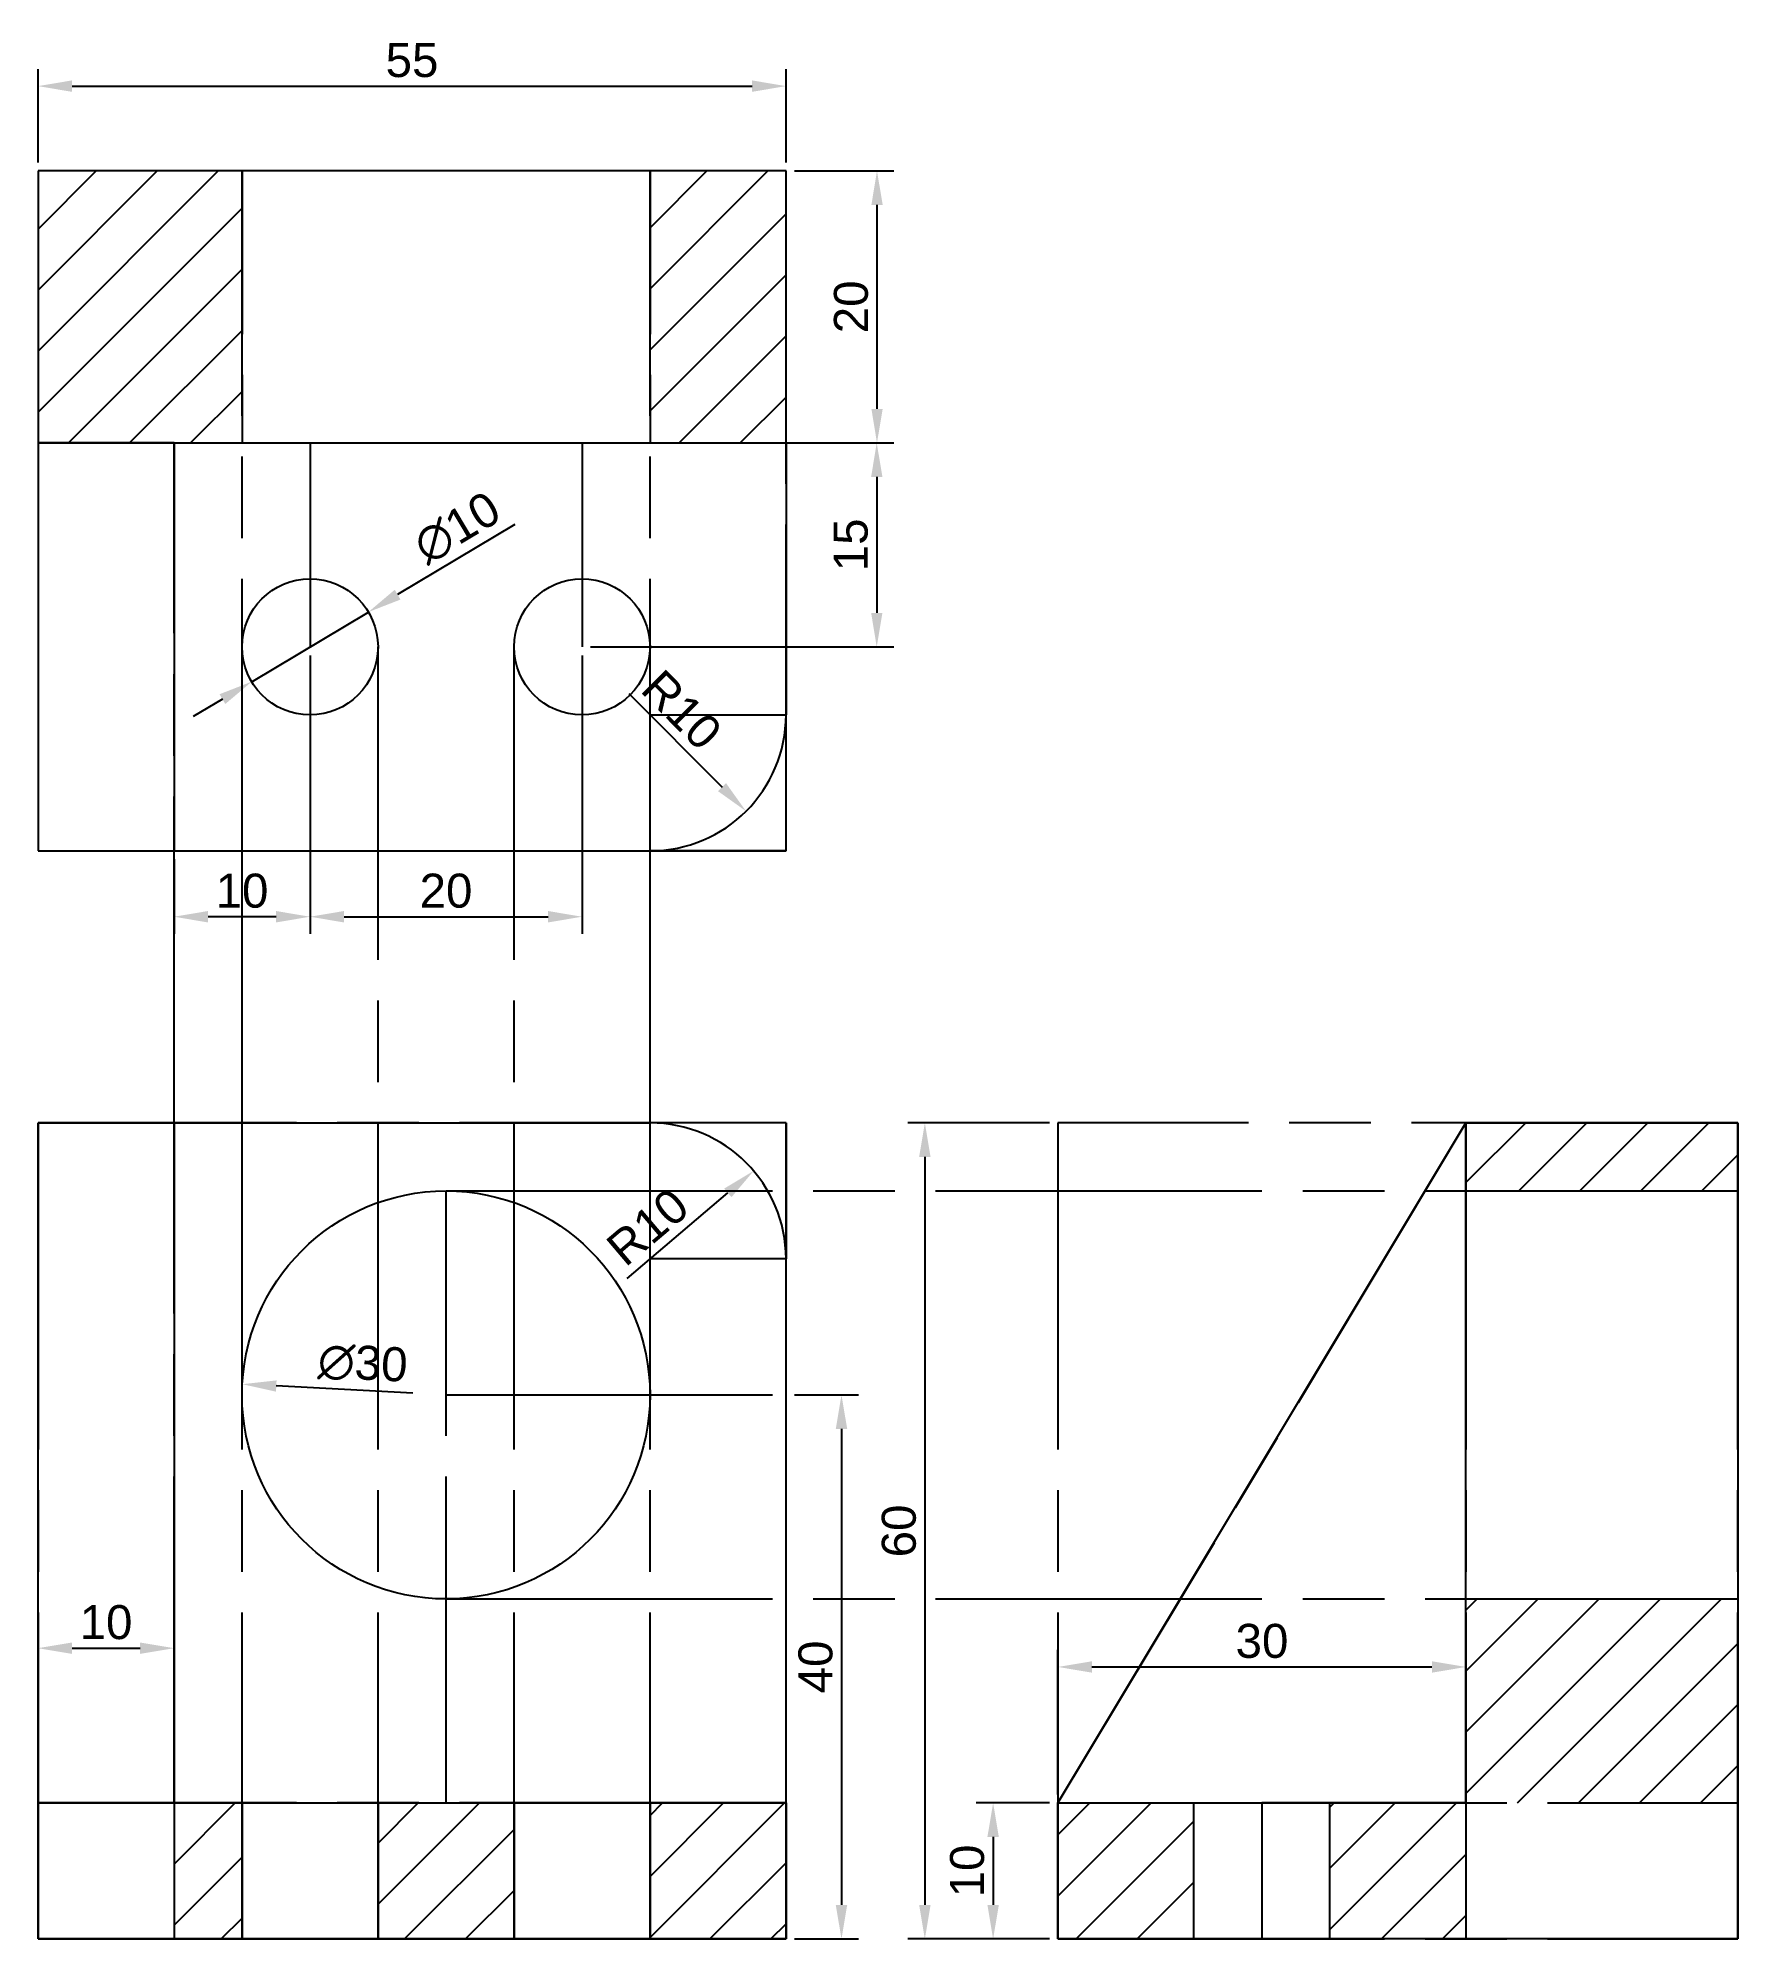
# Model space of a CAD drawing. Header units: centimetres. Extents: x 10 to 135, y 10 to 150.
import ezdxf

# ---------------------------------------------------------------- set-up
doc = ezdxf.new("R2010")
doc.units = ezdxf.units.CM
doc.linetypes.add('ACAD_ISO02W100', pattern=[15, 12, -3])
doc.linetypes.add('ACAD_ISO08W100', pattern=[36, 24, -3, 6, -3])
for name, color, linetype, true_color in [('Cortes', 7, 'ACAD_ISO02W100', 0x2929f5), ('Cotas', 7, 'Continuous', 0xff2424), ('Guias', 7, 'ACAD_ISO08W100', 0x9c9c9c), ('Lineas', 7, 'Continuous', 0xffffff), ('Sombreado', 7, 'Continuous', 0x28e2d8)]:
    doc.layers.add(name, color=color, linetype=linetype, true_color=true_color)
doc.styles.get("Standard").update_dxf_attribs({"font": 'arial.ttf'})
doc.dimstyles.new('ISO-25', dxfattribs={"dimtxt": 2.5, "dimasz": 2.5, "dimexe": 1.25, "dimexo": 0.625, "dimtad": 1, "dimtxsty": 'Standard', "dimcen": 2.5, "dimadec": 0, "dimazin": 0, "dimtfac": 1, "dimtmove": 0, "dimatfit": 3, "dimfxl": 1, "dimarcsym": 0})

# ---------------------------------------------------------------- blocks, each defined once
blk = doc.blocks.new('*D2')
at = {"layer": 'Cotas', "color": 0, "lineweight": -2, "transparency": 16777216}
for p, q in [((10, 20.62), (10, 32.63)), ((20, 20.62), (20, 32.63)), ((12.5, 31.38), (17.5, 31.38))]:
    blk.add_line(p, q, dxfattribs=at)
at = {"layer": 'Cotas', "color": 0, "transparency": 16777216}
for points in [[(12.5, 31.8), (12.5, 30.96), (10, 31.38)], [(17.5, 31.8), (17.5, 30.96), (20, 31.38)]]:
    blk.add_solid(points, dxfattribs=at)
at = {"layer": 'Defpoints', "color": 0, "transparency": 16777216}
for p in [(20, 31.38), (10, 20), (20, 20)]:
    blk.add_point(p, dxfattribs=at)
at = {"layer": 'Cotas', "color": 0, "transparency": 16777216, "insert": (15, 33.28), "char_height": 2.5, "attachment_point": 5}
blk.add_mtext('10', dxfattribs=at)
blk = doc.blocks.new('*D3')
at = {"layer": 'Cotas', "color": 0, "lineweight": -2, "transparency": 16777216}
for p, q in [((85, 20.63), (85, 31.25)), ((115, 20.63), (115, 31.25)), ((87.5, 30), (112.5, 30))]:
    blk.add_line(p, q, dxfattribs=at)
at = {"layer": 'Cotas', "color": 0, "transparency": 16777216}
for points in [[(87.5, 30.42), (87.5, 29.58), (85, 30)], [(112.5, 30.42), (112.5, 29.58), (115, 30)]]:
    blk.add_solid(points, dxfattribs=at)
at = {"layer": 'Defpoints', "color": 0, "transparency": 16777216}
for p in [(115, 30), (85, 20), (115, 20)]:
    blk.add_point(p, dxfattribs=at)
at = {"layer": 'Cotas', "color": 0, "transparency": 16777216, "insert": (100, 31.9), "char_height": 2.5, "attachment_point": 5}
blk.add_mtext('30', dxfattribs=at)
blk = doc.blocks.new('*D4')
at = {"layer": 'Cotas', "color": 0, "lineweight": -2, "transparency": 16777216}
for p, q in [((84.38, 20), (78.98, 20)), ((80.23, 17.5), (80.23, 12.5)), ((84.38, 10), (78.98, 10))]:
    blk.add_line(p, q, dxfattribs=at)
at = {"layer": 'Cotas', "color": 0, "transparency": 16777216}
for points in [[(79.81, 17.5), (80.65, 17.5), (80.23, 20)], [(79.81, 12.5), (80.65, 12.5), (80.23, 10)]]:
    blk.add_solid(points, dxfattribs=at)
at = {"layer": 'Defpoints', "color": 0, "transparency": 16777216}
for p in [(85, 20), (80.23, 10), (85, 10)]:
    blk.add_point(p, dxfattribs=at)
at = {"layer": 'Cotas', "color": 0, "transparency": 16777216, "insert": (78.33, 15), "char_height": 2.5, "attachment_point": 5, "rotation": 90}
blk.add_mtext('10', dxfattribs=at)
blk = doc.blocks.new('*D5')
at = {"layer": 'Cotas', "color": 0, "lineweight": -2, "transparency": 16777216}
blk.add_line((53.44, 101.57), (60.3, 94.69), dxfattribs=at)
at = {"layer": 'Cotas', "color": 0, "transparency": 16777216}
blk.add_solid([(60.59, 94.98), (60, 94.39), (62.06, 92.92)], dxfattribs=at)
at = {"layer": 'Defpoints', "color": 0, "transparency": 16777216}
for p in [(55, 100), (62.06, 92.92)]:
    blk.add_point(p, dxfattribs=at)
at = {"layer": 'Cotas', "color": 0, "transparency": 16777216, "insert": (57.33, 100.36), "char_height": 2.5, "attachment_point": 5, "rotation": 314.9121}
blk.add_mtext('R10', dxfattribs=at)
blk = doc.blocks.new('*D6')
at = {"layer": 'Cotas', "color": 0, "lineweight": -2, "transparency": 16777216}
for p, q in [((45.07, 113.99), (36.44, 108.84)), ((25.71, 102.44), (34.29, 107.56)), ((23.56, 101.16), (21.41, 99.88))]:
    blk.add_line(p, q, dxfattribs=at)
at = {"layer": 'Cotas', "color": 0, "transparency": 16777216}
for points in [[(36.23, 109.2), (36.65, 108.48), (34.29, 107.56)], [(23.35, 101.52), (23.77, 100.8), (25.71, 102.44)]]:
    blk.add_solid(points, dxfattribs=at)
at = {"layer": 'Defpoints', "color": 0, "transparency": 16777216}
for p in [(34.29, 107.56), (25.71, 102.44)]:
    blk.add_point(p, dxfattribs=at)
at = {"layer": 'Cotas', "color": 0, "transparency": 16777216, "insert": (40.82, 113.75), "char_height": 2.5, "attachment_point": 5, "rotation": 30.8101}
blk.add_mtext('∅10', dxfattribs=at)
blk = doc.blocks.new('*D7')
at = {"layer": 'Cotas', "color": 0, "lineweight": -2, "transparency": 16777216}
for p, q in [((65.63, 50), (70.33, 50)), ((69.08, 47.5), (69.08, 12.5)), ((65.63, 10), (70.33, 10))]:
    blk.add_line(p, q, dxfattribs=at)
at = {"layer": 'Cotas', "color": 0, "transparency": 16777216}
for points in [[(68.66, 47.5), (69.5, 47.5), (69.08, 50)], [(68.66, 12.5), (69.5, 12.5), (69.08, 10)]]:
    blk.add_solid(points, dxfattribs=at)
at = {"layer": 'Defpoints', "color": 0, "transparency": 16777216}
for p in [(65, 50), (65, 10), (69.08, 10)]:
    blk.add_point(p, dxfattribs=at)
at = {"layer": 'Cotas', "color": 0, "transparency": 16777216, "insert": (67.18, 30), "char_height": 2.5, "attachment_point": 5, "rotation": 90}
blk.add_mtext('40', dxfattribs=at)
blk = doc.blocks.new('*D8')
at = {"layer": 'Cotas', "color": 0, "lineweight": -2, "transparency": 16777216}
for p, q in [((84.38, 70), (73.96, 70)), ((75.21, 67.5), (75.21, 12.5)), ((84.38, 10), (73.96, 10))]:
    blk.add_line(p, q, dxfattribs=at)
at = {"layer": 'Cotas', "color": 0, "transparency": 16777216}
for points in [[(74.79, 67.5), (75.63, 67.5), (75.21, 70)], [(74.79, 12.5), (75.63, 12.5), (75.21, 10)]]:
    blk.add_solid(points, dxfattribs=at)
at = {"layer": 'Defpoints', "color": 0, "transparency": 16777216}
for p in [(85, 70), (75.21, 10), (85, 10)]:
    blk.add_point(p, dxfattribs=at)
at = {"layer": 'Cotas', "color": 0, "transparency": 16777216, "insert": (73.31, 40), "char_height": 2.5, "attachment_point": 5, "rotation": 90}
blk.add_mtext('60', dxfattribs=at)
blk = doc.blocks.new('*D9')
at = {"layer": 'Cotas', "color": 0, "lineweight": -2, "transparency": 16777216}
for p, q in [((65.63, 140), (72.94, 140)), ((71.69, 137.5), (71.69, 122.5)), ((65.63, 120), (72.94, 120))]:
    blk.add_line(p, q, dxfattribs=at)
at = {"layer": 'Cotas', "color": 0, "transparency": 16777216}
for points in [[(71.28, 137.5), (72.11, 137.5), (71.69, 140)], [(71.28, 122.5), (72.11, 122.5), (71.69, 120)]]:
    blk.add_solid(points, dxfattribs=at)
at = {"layer": 'Defpoints', "color": 0, "transparency": 16777216}
for p in [(65, 140), (65, 120), (71.69, 120)]:
    blk.add_point(p, dxfattribs=at)
at = {"layer": 'Cotas', "color": 0, "transparency": 16777216, "insert": (69.79, 130), "char_height": 2.5, "attachment_point": 5, "rotation": 90}
blk.add_mtext('20', dxfattribs=at)
blk = doc.blocks.new('*D10')
at = {"layer": 'Cotas', "color": 0, "lineweight": -2, "transparency": 16777216}
for p, q in [((10, 140.62), (10, 147.48)), ((65, 140.62), (65, 147.48)), ((12.5, 146.23), (62.5, 146.23))]:
    blk.add_line(p, q, dxfattribs=at)
at = {"layer": 'Cotas', "color": 0, "transparency": 16777216}
for points in [[(12.5, 146.65), (12.5, 145.81), (10, 146.23)], [(62.5, 146.65), (62.5, 145.81), (65, 146.23)]]:
    blk.add_solid(points, dxfattribs=at)
at = {"layer": 'Defpoints', "color": 0, "transparency": 16777216}
for p in [(65, 146.23), (10, 140), (65, 140)]:
    blk.add_point(p, dxfattribs=at)
at = {"layer": 'Cotas', "color": 0, "transparency": 16777216, "insert": (37.5, 148.13), "char_height": 2.5, "attachment_point": 5}
blk.add_mtext('55', dxfattribs=at)
blk = doc.blocks.new('*D11')
at = {"layer": 'Cotas', "color": 0, "lineweight": -2, "transparency": 16777216}
for p, q in [((30, 104.37), (30, 83.91)), ((20, 89.38), (20, 83.91)), ((27.5, 85.16), (22.5, 85.16))]:
    blk.add_line(p, q, dxfattribs=at)
at = {"layer": 'Cotas', "color": 0, "transparency": 16777216}
for points in [[(22.5, 85.58), (22.5, 84.74), (20, 85.16)], [(27.5, 85.58), (27.5, 84.74), (30, 85.16)]]:
    blk.add_solid(points, dxfattribs=at)
at = {"layer": 'Defpoints', "color": 0, "transparency": 16777216}
for p in [(30, 105), (20, 90), (20, 85.16)]:
    blk.add_point(p, dxfattribs=at)
at = {"layer": 'Cotas', "color": 0, "transparency": 16777216, "insert": (25, 87.06), "char_height": 2.5, "attachment_point": 5}
blk.add_mtext('10', dxfattribs=at)
blk = doc.blocks.new('*D12')
at = {"layer": 'Cotas', "color": 0, "lineweight": -2, "transparency": 16777216}
for p, q in [((30, 104.37), (30, 83.91)), ((50, 104.37), (50, 83.91)), ((32.5, 85.16), (47.5, 85.16))]:
    blk.add_line(p, q, dxfattribs=at)
at = {"layer": 'Cotas', "color": 0, "transparency": 16777216}
for points in [[(32.5, 85.58), (32.5, 84.74), (30, 85.16)], [(47.5, 85.58), (47.5, 84.74), (50, 85.16)]]:
    blk.add_solid(points, dxfattribs=at)
at = {"layer": 'Defpoints', "color": 0, "transparency": 16777216}
for p in [(30, 105), (50, 105), (50, 85.16)]:
    blk.add_point(p, dxfattribs=at)
at = {"layer": 'Cotas', "color": 0, "transparency": 16777216, "insert": (40, 87.06), "char_height": 2.5, "attachment_point": 5}
blk.add_mtext('20', dxfattribs=at)
blk = doc.blocks.new('*D13')
at = {"layer": 'Cotas', "color": 0, "lineweight": -2, "transparency": 16777216}
for p, q in [((50.63, 120), (72.92, 120)), ((71.67, 117.5), (71.67, 107.5)), ((50.63, 105), (72.92, 105))]:
    blk.add_line(p, q, dxfattribs=at)
at = {"layer": 'Cotas', "color": 0, "transparency": 16777216}
for points in [[(71.26, 117.5), (72.09, 117.5), (71.67, 120)], [(71.26, 107.5), (72.09, 107.5), (71.67, 105)]]:
    blk.add_solid(points, dxfattribs=at)
at = {"layer": 'Defpoints', "color": 0, "transparency": 16777216}
for p in [(50, 120), (50, 105), (71.67, 105)]:
    blk.add_point(p, dxfattribs=at)
at = {"layer": 'Cotas', "color": 0, "transparency": 16777216, "insert": (69.77, 112.5), "char_height": 2.5, "attachment_point": 5, "rotation": 90}
blk.add_mtext('15', dxfattribs=at)
blk = doc.blocks.new('*D14')
at = {"layer": 'Cotas', "color": 0, "lineweight": -2, "transparency": 16777216}
blk.add_line((37.55, 50.13), (27.52, 50.66), dxfattribs=at)
at = {"layer": 'Cotas', "color": 0, "transparency": 16777216}
blk.add_solid([(27.54, 51.07), (27.5, 50.24), (25.02, 50.79)], dxfattribs=at)
at = {"layer": 'Defpoints', "color": 0, "transparency": 16777216}
for p in [(25.02, 50.79), (54.98, 49.21)]:
    blk.add_point(p, dxfattribs=at)
at = {"layer": 'Cotas', "color": 0, "transparency": 16777216, "insert": (33.88, 52.3), "char_height": 2.5, "attachment_point": 5, "rotation": 356.982}
blk.add_mtext('∅30', dxfattribs=at)
blk = doc.blocks.new('*D15')
at = {"layer": 'Cotas', "color": 0, "lineweight": -2, "transparency": 16777216}
blk.add_line((53.31, 58.57), (60.72, 64.85), dxfattribs=at)
at = {"layer": 'Cotas', "color": 0, "transparency": 16777216}
blk.add_solid([(60.45, 65.17), (60.99, 64.54), (62.62, 66.47)], dxfattribs=at)
at = {"layer": 'Defpoints', "color": 0, "transparency": 16777216}
for p in [(62.62, 66.47), (55, 60)]:
    blk.add_point(p, dxfattribs=at)
at = {"layer": 'Cotas', "color": 0, "transparency": 16777216, "insert": (54.83, 62.35), "char_height": 2.5, "attachment_point": 5, "rotation": 40.3255}
blk.add_mtext('R10', dxfattribs=at)

msp = doc.modelspace()

# ---------------------------------------------------------------- hatches: boundary and pattern name
at = {"layer": 'Sombreado'}
h = msp.add_hatch(dxfattribs=at)
h.set_pattern_fill('ANSI31', color=256)
h.paths.add_polyline_path([(25, 140), (10, 140), (10, 120), (20, 120), (25, 120)])
h.paths.add_polyline_path([(65, 140), (55, 140), (55, 120), (65, 120)])
h = msp.add_hatch(dxfattribs=at)
h.set_pattern_fill('ANSI31', color=256)
h.paths.add_polyline_path([(95, 20), (85, 20), (85, 10), (95, 10)])
h.paths.add_polyline_path([(115, 20), (105, 20), (105, 10), (115, 10)])
h.paths.add_polyline_path([(135, 35), (115, 35), (115, 20), (135, 20)])
h.paths.add_polyline_path([(135, 70), (115, 70), (115, 65), (135, 65)])
h = msp.add_hatch(dxfattribs=at)
h.set_pattern_fill('ANSI31', color=256)
h.paths.add_polyline_path([(25, 20), (20, 20), (20, 10), (25, 10)])
h.paths.add_polyline_path([(45, 20), (35, 20), (35, 10), (45, 10)])
h.paths.add_polyline_path([(65, 20), (55, 20), (55, 10), (65, 10)])

# ---------------------------------------------------------------- linework, layer by layer
at = {"layer": 'Cortes'}
for p, q in [((25, 140), (25, 120)), ((25, 140), (25, 120)), ((55, 140), (55, 120)), ((55, 140), (55, 120)), ((115, 65), (135, 65)), ((115, 35), (135, 35)), ((25, 20), (25, 10)), ((35, 20), (35, 10)), ((45, 20), (45, 10)), ((55, 20), (55, 10)), ((95, 10), (95, 20)), ((105, 10), (105, 20))]:
    msp.add_line(p, q, dxfattribs=at)
at = {"layer": 'Guias'}
for p, q in [((65, 140), (10, 140)), ((10, 140), (10, 90)), ((10, 140), (10, 120)), ((25, 50), (25, 140)), ((55, 50), (55, 140)), ((65, 90), (65, 140)), ((10, 120), (65, 120)), ((20, 70), (20, 120)), ((20, 120), (30, 120)), ((30, 120), (50, 120)), ((30, 120), (30, 105)), ((50, 120), (50, 105)), ((25, 10), (25, 105)), ((35, 10), (35, 105)), ((45, 10), (45, 105)), ((55, 10), (55, 105)), ((55, 90), (55, 100)), ((55, 100), (65, 100)), ((10, 90), (65, 90)), ((65, 90), (55, 90)), ((20, 70), (10, 70)), ((10, 70), (10, 20)), ((20, 20), (20, 70)), ((65, 70), (20, 70)), ((55, 60), (55, 70)), ((65, 10), (65, 70)), ((65, 70), (65, 60)), ((135, 70), (85, 70)), ((85, 70), (85, 10)), ((115, 70), (85, 20)), ((135, 70), (115, 70)), ((115, 70), (115, 20)), ((135, 10), (135, 70)), ((40, 50), (40, 65)), ((40, 65), (135, 65)), ((65, 60), (55, 60)), ((40, 20), (40, 50)), ((40, 50), (65, 50)), ((40, 35), (135, 35)), ((65, 20), (10, 20)), ((10, 20), (10, 10)), ((10, 20), (20, 20)), ((65, 20), (40, 20)), ((65, 10), (65, 20)), ((85, 20), (135, 20)), ((115, 20), (100, 20)), ((100, 20), (100, 10)), ((10, 10), (65, 10)), ((10, 10), (25, 10)), ((25, 10), (55, 10)), ((25, 10), (35, 10)), ((55, 10), (45, 10)), ((85, 10), (135, 10)), ((100, 10), (95, 10)), ((95, 10), (105, 10))]:
    msp.add_line(p, q, dxfattribs=at)
at = {"layer": 'Lineas'}
for p, q in [((65, 140), (10, 140)), ((10, 140), (10, 90)), ((65, 120), (65, 140)), ((20, 120), (10, 120)), ((20, 120), (20, 90)), ((20, 120), (65, 120)), ((65, 120), (65, 100)), ((10, 90), (20, 90)), ((20, 90), (55, 90)), ((10, 70), (20, 70)), ((10, 20), (10, 70)), ((20, 70), (20, 20)), ((20, 70), (55, 70)), ((85, 20), (115, 70)), ((115, 20), (115, 70)), ((115, 70), (135, 70)), ((135, 70), (135, 10)), ((65, 20), (65, 60)), ((20, 20), (10, 20)), ((10, 20), (65, 20)), ((10, 10), (10, 20)), ((65, 20), (65, 10)), ((85, 20), (115, 20)), ((85, 10), (85, 20)), ((65, 10), (10, 10)), ((135, 10), (85, 10))]:
    msp.add_line(p, q, dxfattribs=at)
for centre, radius in [((30, 105), 5), ((50, 105), 5), ((40, 50), 15)]:
    msp.add_circle(centre, radius, dxfattribs=at)
for centre, start, end in [((55, 100), 270, 0), ((55, 60), 0, 90)]:
    msp.add_arc(centre, 10, start, end, dxfattribs=at)
at = {"layer": 'Sombreado'}
for p, q in [((20, 20), (20, 10)), ((115, 20), (115, 10))]:
    msp.add_line(p, q, dxfattribs=at)

# ---------------------------------------------------------------- dimensions: what is measured, and where the dimension line sits
at = {"layer": 'Cotas'}
for base, p1, p2, picture, middle in [((65, 146.229), (10, 140), (65, 140), '*D10', (37.5, 148.126)), ((20, 85.162), (30, 105), (20, 90), '*D11', (25, 87.063)), ((50, 85.162), (30, 105), (50, 105), '*D12', (40, 87.063)), ((20, 31.38), (10, 20), (20, 20), '*D2', (15, 33.281)), ((115, 30), (85, 20), (115, 20), '*D3', (100, 31.902))]:
    dim = msp.add_linear_dim(base=base, p1=p1, p2=p2, dimstyle='ISO-25', dxfattribs=at)
    dim.commit()
    dim.dimension.update_dxf_attribs({"geometry": picture, "text_midpoint": middle})
for base, p1, p2, picture, middle in [((71.693, 120), (65, 140), (65, 120), '*D9', (69.791, 130)), ((71.673, 105), (50, 120), (50, 105), '*D13', (69.772, 112.5)), ((75.21, 10), (85, 70), (85, 10), '*D8', (73.308, 40)), ((69.078, 10), (65, 50), (65, 10), '*D7', (67.177, 30)), ((80.229, 10), (85, 20), (85, 10), '*D4', (78.327, 15))]:
    dim = msp.add_linear_dim(base=base, p1=p1, p2=p2, angle=90, dimstyle='ISO-25', dxfattribs=at)
    dim.commit()
    dim.dimension.update_dxf_attribs({"geometry": picture, "text_midpoint": middle})
dim = msp.add_diameter_dim_2p(p1=(25.706, 102.439), p2=(34.294, 107.561), dimstyle='ISO-25', dxfattribs=at)
dim.commit()
dim.dimension.update_dxf_attribs({"geometry": '*D6', "text_midpoint": (40.818, 113.747)})
for center, mpoint, picture, middle in [((55, 100), (62.06, 92.918), '*D5', (55.983, 99.014)), ((55, 60), (62.624, 66.471), '*D15', (56.062, 60.901))]:
    dim = msp.add_radius_dim(center=center, mpoint=mpoint, dimstyle='ISO-25', dxfattribs=at)
    dim.commit()
    dim.dimension.update_dxf_attribs({"geometry": picture, "text_midpoint": middle, "dimtype": 164})
dim = msp.add_diameter_dim_2p(p1=(54.979, 49.21), p2=(25.021, 50.79), dimstyle='ISO-25', dxfattribs=at)
dim.commit()
dim.dimension.update_dxf_attribs({"geometry": '*D14', "text_midpoint": (33.78, 50.328), "dimtype": 163})

doc.saveas('drawing.dxf')
